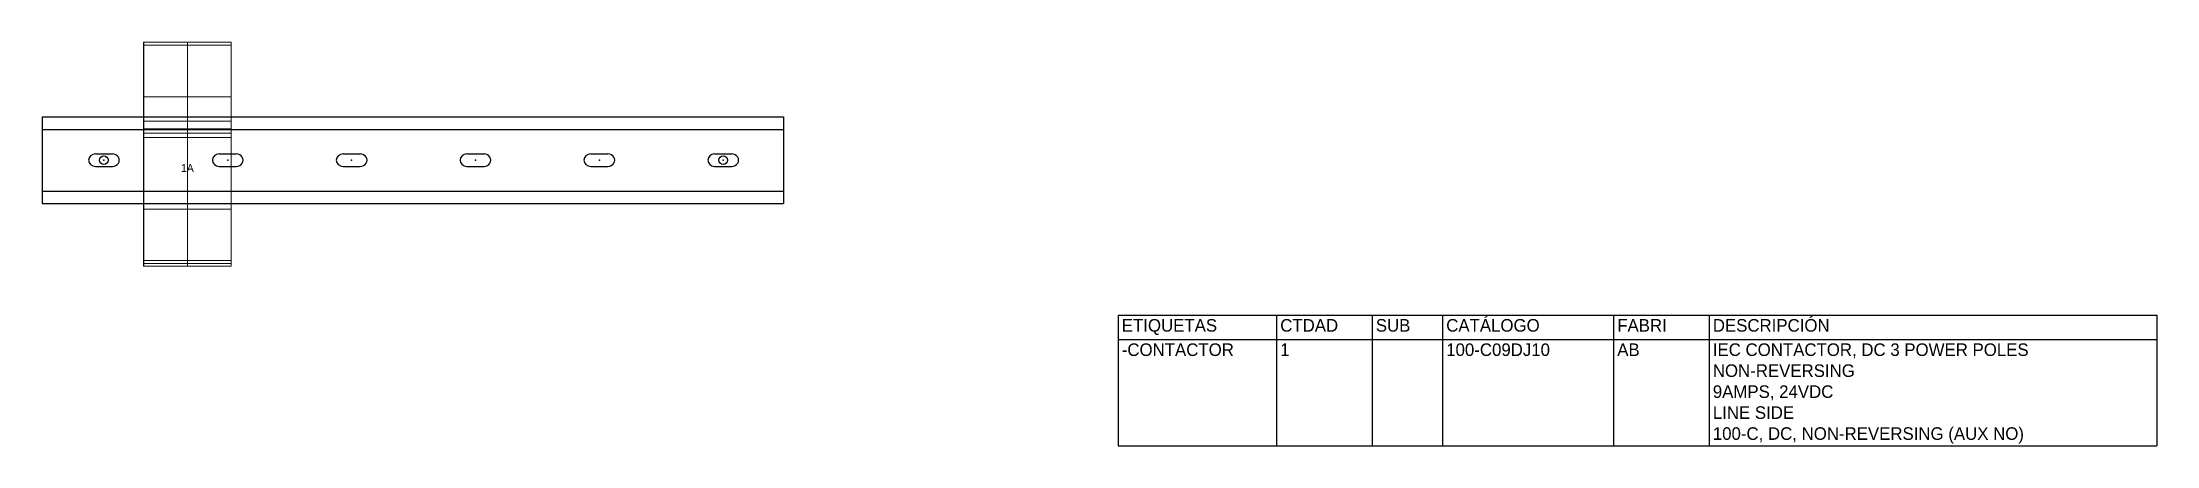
# Model space of a CAD drawing. Extents: x 20.9 to 54.5, y 13.2 to 19.6.
import ezdxf
from ezdxf.enums import TextEntityAlignment as Align

# ---------------------------------------------------------------- set-up
doc = ezdxf.new("R2010")
doc.units = 0
doc.header["$MEASUREMENT"] = 0
for name, color, linetype in [('MISC', 7, 'Continuous'), ('PRTG', 130, 'Continuous'), ('PSYMS', 7, 'Continuous')]:
    doc.layers.add(name, color=color, linetype=linetype)
doc.styles.get("Standard").update_dxf_attribs({"font": 'arial.ttf'})
doc.styles.add('WD', font='txt')

# ---------------------------------------------------------------- blocks, each defined once
blk = doc.blocks.new('ABTBG040')
at = {"lineweight": 0}
for p, q in [((0, 1.78), (0.697, 1.78)), ((0, 1.78), (0.697, 1.78)), ((0, 1.731), (0.697, 1.731)), ((0, 1.731), (0.697, 1.731)), ((0.697, 1.78), (0.697, 1.731)), ((0.697, 1.78), (1.394, 1.78)), ((0.697, 1.78), (1.394, 1.78)), ((0.697, 1.78), (0.697, 1.731)), ((0.697, 1.731), (0.697, 1.78)), ((0.697, 1.731), (0.697, 1.78)), ((0.697, 1.731), (0.697, 0.913)), ((0.697, 1.731), (1.394, 1.731)), ((0.697, 1.731), (1.394, 1.731)), ((0.697, 1.731), (0.697, 0.913)), ((0.697, 0.913), (0.697, 1.731)), ((0.697, 0.913), (0.697, 1.731)), ((1.394, 1.731), (1.394, 1.78)), ((1.394, 1.731), (1.394, 1.78)), ((1.394, 0.913), (1.394, 1.731)), ((1.394, 0.913), (1.394, 1.731)), ((0, 0.913), (0.697, 0.913)), ((0.697, 0.913), (1.394, 0.913)), ((0.697, 0.913), (0.697, 0.856)), ((0.697, 0.856), (0.697, 0.913)), ((0.697, 0.856), (0.697, 0.771)), ((0.697, 0.771), (0.697, 0.856)), ((0.697, 0.771), (0.697, 0.525)), ((0.697, 0.525), (0.697, 0.771)), ((1.394, 0.856), (1.394, 0.913)), ((1.394, 0.771), (1.394, 0.856)), ((1.394, 0.525), (1.394, 0.771)), ((0, 0.525), (0.697, 0.525)), ((0, 0.406), (0.697, 0.406)), ((0.697, 0.525), (0.697, 0.334)), ((0.697, 0.525), (1.394, 0.525)), ((0.697, 0.525), (0.697, 0.334)), ((0.697, 0.334), (0.697, 0.525)), ((0.697, 0.334), (0.697, 0.525)), ((0.697, 0.406), (1.394, 0.406)), ((1.394, 0.334), (1.394, 0.525)), ((1.394, 0.334), (1.394, 0.525)), ((0, 0.334), (0.697, 0.334)), ((0, 0.334), (0.697, 0.334)), ((0, 0.264), (0.697, 0.264)), ((0, 0.264), (0.697, 0.264)), ((0.697, 0.334), (0.697, 0.264)), ((0.697, 0.334), (1.394, 0.334)), ((0.697, 0.334), (1.394, 0.334)), ((0.697, 0.334), (0.697, 0.264)), ((0.697, 0.264), (0.697, 0.334)), ((0.697, 0.264), (0.697, 0.334)), ((0.697, 0.264), (1.394, 0.264)), ((0.697, 0.264), (1.394, 0.264)), ((0.697, 0.264), (0.697, -0.815)), ((0.697, -0.815), (0.697, 0.264)), ((1.394, 0.264), (1.394, 0.334)), ((1.394, 0.264), (1.394, 0.334)), ((1.394, -0.815), (1.394, 0.264)), ((0, -0.874), (0.697, -0.874)), ((0.697, -0.815), (0.697, -0.874)), ((0.697, -0.874), (0.697, -0.815)), ((0.697, -0.874), (0.697, -1.692)), ((0.697, -0.874), (1.394, -0.874)), ((0.697, -0.874), (0.697, -1.692)), ((0.697, -1.692), (0.697, -0.874)), ((0.697, -1.692), (0.697, -0.874)), ((1.394, -0.874), (1.394, -0.815)), ((1.394, -1.692), (1.394, -0.874)), ((1.394, -1.692), (1.394, -0.874)), ((0, -1.692), (0.697, -1.692)), ((0, -1.692), (0.697, -1.692)), ((0, -1.74), (0.697, -1.74)), ((0, -1.74), (0.697, -1.74)), ((0, -1.78), (0.697, -1.78)), ((0, -1.78), (0.697, -1.78)), ((0.697, -1.692), (0.697, -1.74)), ((0.697, -1.692), (1.394, -1.692)), ((0.697, -1.692), (1.394, -1.692)), ((0.697, -1.692), (0.697, -1.74)), ((0.697, -1.74), (0.697, -1.692)), ((0.697, -1.74), (0.697, -1.692)), ((0.697, -1.74), (0.697, -1.78)), ((0.697, -1.74), (1.394, -1.74)), ((0.697, -1.74), (1.394, -1.74)), ((0.697, -1.74), (0.697, -1.78)), ((0.697, -1.78), (0.697, -1.74)), ((0.697, -1.78), (0.697, -1.74)), ((0.697, -1.78), (1.394, -1.78)), ((0.697, -1.78), (1.394, -1.78)), ((1.394, -1.74), (1.394, -1.692)), ((1.394, -1.74), (1.394, -1.692)), ((1.394, -1.78), (1.394, -1.74)), ((1.394, -1.78), (1.394, -1.74))]:
    blk.add_line(p, q, dxfattribs=at)
blk.add_line((0, 1.78), (0, -1.78))
blk = doc.blocks.new('HDIN40B')
for p, q in [((0, 0.69), (11.788, 0.69)), ((0, 0.69), (0, -0.69)), ((11.788, 0.69), (11.788, -0.69)), ((0, 0.49), (11.788, 0.49)), ((0.844, 0.1), (1.116, 0.1)), ((2.814, 0.1), (3.086, 0.1)), ((4.784, 0.1), (5.056, 0.1)), ((6.754, 0.1), (7.026, 0.1)), ((8.724, 0.1), (8.996, 0.1)), ((10.694, 0.1), (10.966, 0.1)), ((0.844, -0.1), (1.116, -0.1)), ((2.814, -0.1), (3.086, -0.1)), ((4.784, -0.1), (5.056, -0.1)), ((6.754, -0.1), (7.026, -0.1)), ((8.724, -0.1), (8.996, -0.1)), ((10.694, -0.1), (10.966, -0.1)), ((0, -0.49), (11.788, -0.49)), ((0, -0.69), (11.788, -0.69))]:
    blk.add_line(p, q)
for centre in [(0.98, 0), (10.83, 0)]:
    blk.add_circle(centre, 0.068)
for centre, start_param, end_param in [((0.844, 0), 1.570796, 4.712386), ((1.116, 0), 4.712386, 7.853986), ((2.814, 0), 1.570796, 4.712386), ((3.086, 0), 4.712386, 7.853986), ((4.784, 0), 1.570796, 4.712386), ((5.056, 0), 4.712386, 7.853986), ((6.754, 0), 1.570796, 4.712386), ((7.026, 0), 4.712386, 7.853986), ((8.724, 0), 1.570796, 4.712386), ((8.996, 0), 4.712386, 7.853986), ((10.694, 0), 1.570796, 4.712386), ((10.966, 0), 4.712386, 7.853986)]:
    blk.add_ellipse(centre, major_axis=(0.109, 0), ratio=0.917668, start_param=start_param, end_param=end_param)
for p in [(0.98, 0), (2.95, 0), (4.92, 0), (6.89, 0), (8.86, 0), (10.83, 0)]:
    blk.add_point(p)
at = {"flags": 11}
for p in [(0.98, 0), (10.83, 0)]:
    blk.add_attdef('NC', text='', height=0.01, rotation=270, dxfattribs=at).set_placement(p, align=Align.MIDDLE)
blk = doc.blocks.new('*U12')
at = {"layer": 'MISC', "transparency": 16777216, "insert": (9.46, -0.4467), "char_height": 0.2, "width": 6.166667, "attachment_point": 1, "style": 'WD'}
blk.add_mtext('IEC CONTACTOR, DC 3 POWER POLES\\PNON-REVERSING\\P9AMPS, 24VDC\\PLINE SIDE\\P100-C, DC, NON-REVERSING (AUX NO)', dxfattribs=at)
blk = doc.blocks.new('*T10')
at = {"layer": 'MISC', "color": 0, "linetype": 'ByBlock', "lineweight": -2, "transparency": 16777216}
for p, q in [((0, 0), (16.52, 0)), ((0, 0), (0, -2.073)), ((2.52, 0), (2.52, -2.073)), ((4.04, 0), (4.04, -2.073)), ((5.16, 0), (5.16, -2.073)), ((7.88, 0), (7.88, -2.073)), ((9.4, 0), (9.4, -2.073)), ((16.52, 0), (16.52, -2.073)), ((0, -0.387), (16.52, -0.387)), ((0, -2.073), (16.52, -2.073))]:
    blk.add_line(p, q, dxfattribs=at)
at = {"layer": 'MISC', "transparency": 16777216}
blk.add_blockref('*U12', (0, 0), dxfattribs=at)
at = {"layer": 'MISC', "transparency": 16777216, "char_height": 0.2, "attachment_point": 1, "style": 'WD'}
for s, insert, width in [('ETIQUETAS', (0.06, -0.06), 2.4), ('CTDAD', (2.58, -0.06), 1.4), ('SUB', (4.1, -0.06), 1), ('CATÁLOGO', (5.22, -0.06), 2.6), ('FABRI', (7.94, -0.06), 1.4), ('DESCRIPCIÓN', (9.46, -0.06), 7), ('-CONTACTOR\\P\\P\\P\\P', (0.06, -0.447), 2.4), ('1\\P\\P\\P\\P', (2.58, -0.447), 1.4), ('\\P\\P\\P\\P', (4.1, -0.447), 1), ('100-C09DJ10\\P\\P\\P\\P', (5.22, -0.447), 2.6), ('AB\\P\\P\\P\\P', (7.94, -0.447), 1.4)]:
    blk.add_mtext(s, dxfattribs=dict(at, insert=insert, width=width))

msp = doc.modelspace()

# ---------------------------------------------------------------- block references
msp.add_blockref('*T10', (37.962, 15.292))
at = {"layer": 'PSYMS'}
ref = msp.add_blockref('ABTBG040', (22.464, 17.853), dxfattribs=at)
ref.add_attrib('RATING1', '1A', dxfattribs={"layer": 'PRTG', "height": 0.125, "style": 'WD', "flags": 8}).set_placement((23.161, 17.571), align=Align.CENTER)
msp.add_blockref('HDIN40B', (20.853, 17.758), dxfattribs=at)

doc.saveas('drawing.dxf')
